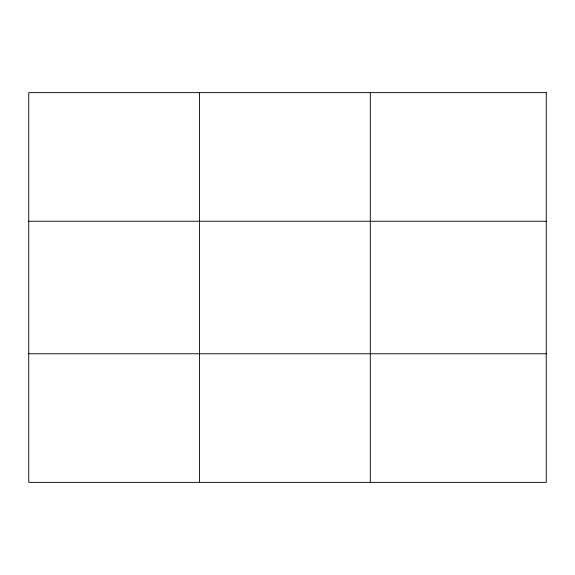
<?xml version="1.0" encoding="UTF-8"?>
<svg xmlns="http://www.w3.org/2000/svg" width="575" height="575" viewBox="0 0 575 575"><rect width="100%" height="100%" fill="white"/><g stroke="black" fill="none" stroke-linecap="round" stroke-linejoin="round"><path stroke-width="0.86" d="M199.525 92.632L199.525 482.368M370.3 92.632L370.3 482.368M28.75 221.246L546.25 221.246M28.75 353.754L546.25 353.754M546.25 92.632L546.25 482.368L28.75 482.368L28.75 92.632L546.25 92.632"/></g></svg>
